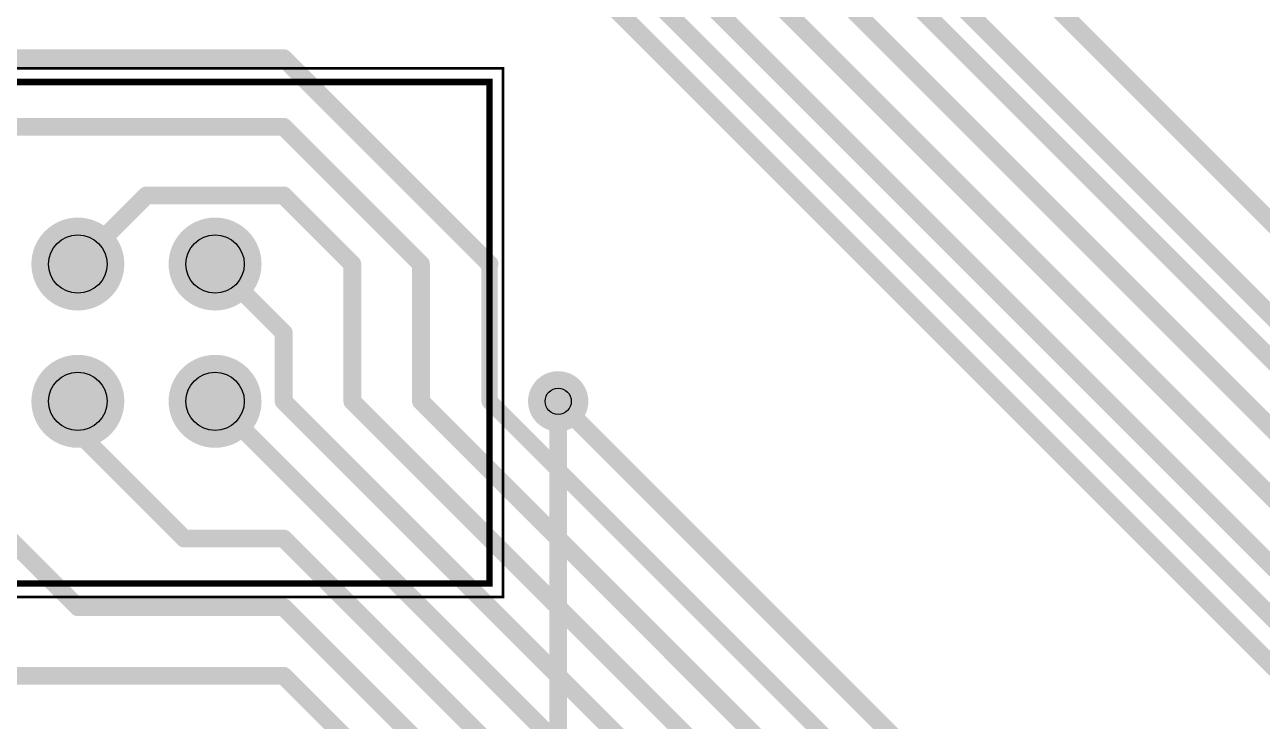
# Model space of a CAD drawing. Extents: x -0.1 to 82.8, y -0.1 to 80.9.
# Drawn here: x 13.09 to 36, y 49.09 to 61.98 of the extents above; entities that cross this region are included whole.
import ezdxf

# ---------------------------------------------------------------- set-up
doc = ezdxf.new("R2010")
doc.units = 0
for name, color, linetype in [('Furação_Inferior', 12, 'CONTINUOUS'), ('Furação_Superior', 11, 'CONTINUOUS'), ('Inferior', 10, 'CONTINUOUS'), ('Montagem_Superior', 2, 'CONTINUOUS'), ('Máscara_Inferior', 15, 'CONTINUOUS'), ('Máscara_Superior', 6, 'CONTINUOUS'), ('Serigrafia_Superior', 3, 'CONTINUOUS'), ('Superior', 9, 'CONTINUOUS'), ('Top_Comp_Outline', 4, 'CONTINUOUS'), ('Top_Courtyard', 5, 'CONTINUOUS')]:
    doc.layers.add(name, color=color, linetype=linetype)

msp = doc.modelspace()

# ---------------------------------------------------------------- linework, layer by layer
at = {"layer": 'Furação_Inferior'}
for centre, radius in [((14.0767, 57.5467), 0.54), ((16.6167, 57.5467), 0.54), ((14.0767, 55.0067), 0.54), ((16.6167, 55.0067), 0.54), ((22.9667, 55.0067), 0.2428)]:
    msp.add_circle(centre, radius, dxfattribs=at)
at = {"layer": 'Furação_Superior'}
for centre, radius in [((14.0767, 57.5467), 0.54), ((16.6167, 57.5467), 0.54), ((14.0767, 55.0067), 0.54), ((16.6167, 55.0067), 0.54), ((22.9667, 55.0067), 0.2428)]:
    msp.add_circle(centre, radius, dxfattribs=at)
at = {"layer": 'Inferior', "linetype": 'CONTINUOUS'}
for points, const_width in [([(13.6717, 57.5467, 1), (14.4817, 57.5467, 1), (13.6717, 57.5467, 1)], 0.81), ([(16.2117, 57.5467, 1), (17.0217, 57.5467, 1), (16.2117, 57.5467, 1)], 0.81), ([(13.6717, 55.0067, 1), (14.4817, 55.0067, 1), (13.6717, 55.0067, 1)], 0.81), ([(16.2117, 55.0067, 1), (17.0217, 55.0067, 1), (16.2117, 55.0067, 1)], 0.81), ([(22.7127, 55.0067, 1), (23.2207, 55.0067, 1), (22.7127, 55.0067, 1)], 0.508), ([(22.8842, 55.0067, 1), (23.0492, 55.0067, 1), (22.8842, 55.0067, 1)], 0.165)]:
    msp.add_lwpolyline(points, format="xyb", dxfattribs=dict(at, const_width=const_width))
at = {"layer": 'Inferior', "linetype": 'CONTINUOUS', "const_width": 0.33}
msp.add_lwpolyline([(22.9667, 55.0067), (22.9667, 13.0967)], dxfattribs=at)
at = {"layer": 'Montagem_Superior', "linetype": 'CONTINUOUS', "const_width": 0.12}
msp.add_lwpolyline([(2.3767, 51.6367), (1.3767, 52.6367), (1.3767, 60.9167), (21.6967, 60.9167), (21.6967, 51.6367), (2.3767, 51.6367)], dxfattribs=at)
at = {"layer": 'Máscara_Inferior', "linetype": 'CONTINUOUS'}
for points, const_width in [([(13.6467, 57.5467, 1), (14.5067, 57.5467, 1), (13.6467, 57.5467, 1)], 0.86), ([(16.1867, 57.5467, 1), (17.0467, 57.5467, 1), (16.1867, 57.5467, 1)], 0.86), ([(13.6467, 55.0067, 1), (14.5067, 55.0067, 1), (13.6467, 55.0067, 1)], 0.86), ([(16.1867, 55.0067, 1), (17.0467, 55.0067, 1), (16.1867, 55.0067, 1)], 0.86), ([(22.6877, 55.0067, 1), (23.2457, 55.0067, 1), (22.6877, 55.0067, 1)], 0.558)]:
    msp.add_lwpolyline(points, format="xyb", dxfattribs=dict(at, const_width=const_width))
at = {"layer": 'Máscara_Superior', "linetype": 'CONTINUOUS'}
for points, const_width in [([(13.6467, 57.5467, 1), (14.5067, 57.5467, 1), (13.6467, 57.5467, 1)], 0.86), ([(16.1867, 57.5467, 1), (17.0467, 57.5467, 1), (16.1867, 57.5467, 1)], 0.86), ([(13.6467, 55.0067, 1), (14.5067, 55.0067, 1), (13.6467, 55.0067, 1)], 0.86), ([(16.1867, 55.0067, 1), (17.0467, 55.0067, 1), (16.1867, 55.0067, 1)], 0.86), ([(22.6877, 55.0067, 1), (23.2457, 55.0067, 1), (22.6877, 55.0067, 1)], 0.558)]:
    msp.add_lwpolyline(points, format="xyb", dxfattribs=dict(at, const_width=const_width))
at = {"layer": 'Serigrafia_Superior', "linetype": 'CONTINUOUS', "const_width": 0.12}
msp.add_lwpolyline([(1.3767, 60.9167), (1.3767, 51.6367), (21.6967, 51.6367), (21.6967, 60.9167), (1.3767, 60.9167)], dxfattribs=at)
at = {"layer": 'Superior', "linetype": 'CONTINUOUS'}
for points, const_width in [([(39.7467, 54.7367), (17.8867, 76.5967)], 0.33), ([(39.2467, 53.5067), (17.8867, 74.8667)], 0.33), ([(38.7467, 53.1967), (17.8867, 74.0567)], 0.33), ([(38.2467, 52.4267), (17.8867, 72.7867)], 0.33), ([(37.7467, 51.6567), (21.6967, 67.7067)], 0.33), ([(21.6967, 66.4367), (37.2467, 50.8867)], 0.33), ([(36.7467, 50.4367), (22.0167, 65.1667)], 0.33), ([(22.3967, 63.8967), (36.2467, 50.0467)], 0.33), ([(17.8867, 61.3567), (11.5367, 61.3567)], 0.33), ([(21.6967, 57.5467), (17.8867, 61.3567)], 0.33), ([(12.8067, 60.0867), (17.8867, 60.0867)], 0.33), ([(17.8867, 60.0867), (20.4267, 57.5467)], 0.33), ([(15.3467, 58.8167), (14.0767, 57.5467)], 0.33), ([(17.8867, 58.8167), (15.3467, 58.8167)], 0.33), ([(19.1567, 57.5467), (17.8867, 58.8167)], 0.33), ([(16.6167, 57.5467), (17.8867, 56.2767)], 0.33), ([(19.1567, 55.0067), (19.1567, 57.5467)], 0.33), ([(20.4267, 57.5467), (20.4267, 55.0067)], 0.33), ([(21.6967, 55.0067), (21.6967, 57.5467)], 0.3), ([(17.8867, 56.2767), (17.8867, 55.0067)], 0.33), ([(14.0767, 54.4367), (14.0767, 55.0067)], 0.33), ([(28.3567, 43.2667), (16.6167, 55.0067)], 0.33), ([(17.8867, 55.0067), (29.1267, 43.7667)], 0.33), ([(29.8967, 44.2667), (19.1567, 55.0067)], 0.33), ([(20.4267, 55.0067), (30.6667, 44.7667)], 0.33), ([(31.4367, 45.2667), (21.6967, 55.0067)], 0.3), ([(22.9667, 55.0067), (32.2067, 45.7667)], 0.33), ([(16.0467, 52.4667), (14.0767, 54.4367)], 0.33), ([(11.5367, 53.7367), (14.0767, 51.1967)], 0.33), ([(17.8867, 52.4667), (16.0467, 52.4667)], 0.33), ([(27.5867, 42.7667), (17.8867, 52.4667)], 0.33), ([(14.0767, 51.1967), (17.8867, 51.1967)], 0.33), ([(17.8867, 51.1967), (26.8167, 42.2667)], 0.33), ([(17.8867, 49.9267), (11.5367, 49.9267)], 0.33), ([(26.0467, 41.7667), (17.8867, 49.9267)], 0.33)]:
    msp.add_lwpolyline(points, dxfattribs=dict(at, const_width=const_width))
for points, const_width in [([(17.8042, 61.3567, 1), (17.9692, 61.3567, 1), (17.8042, 61.3567, 1)], 0.165), ([(17.8042, 61.3567, 1), (17.9692, 61.3567, 1), (17.8042, 61.3567, 1)], 0.165), ([(17.8042, 60.0867, 1), (17.9692, 60.0867, 1), (17.8042, 60.0867, 1)], 0.165), ([(17.8042, 60.0867, 1), (17.9692, 60.0867, 1), (17.8042, 60.0867, 1)], 0.165), ([(15.2642, 58.8167, 1), (15.4292, 58.8167, 1), (15.2642, 58.8167, 1)], 0.165), ([(15.2642, 58.8167, 1), (15.4292, 58.8167, 1), (15.2642, 58.8167, 1)], 0.165), ([(17.8042, 58.8167, 1), (17.9692, 58.8167, 1), (17.8042, 58.8167, 1)], 0.165), ([(17.8042, 58.8167, 1), (17.9692, 58.8167, 1), (17.8042, 58.8167, 1)], 0.165), ([(13.6717, 57.5467, 1), (14.4817, 57.5467, 1), (13.6717, 57.5467, 1)], 0.81), ([(16.2117, 57.5467, 1), (17.0217, 57.5467, 1), (16.2117, 57.5467, 1)], 0.81), ([(13.9942, 57.5467, 1), (14.1592, 57.5467, 1), (13.9942, 57.5467, 1)], 0.165), ([(16.5342, 57.5467, 1), (16.6992, 57.5467, 1), (16.5342, 57.5467, 1)], 0.165), ([(19.0742, 57.5467, 1), (19.2392, 57.5467, 1), (19.0742, 57.5467, 1)], 0.165), ([(19.0742, 57.5467, 1), (19.2392, 57.5467, 1), (19.0742, 57.5467, 1)], 0.165), ([(20.3442, 57.5467, 1), (20.5092, 57.5467, 1), (20.3442, 57.5467, 1)], 0.165), ([(20.3442, 57.5467, 1), (20.5092, 57.5467, 1), (20.3442, 57.5467, 1)], 0.165), ([(21.6142, 57.5467, 1), (21.7792, 57.5467, 1), (21.6142, 57.5467, 1)], 0.165), ([(21.6217, 57.5467, 1), (21.7717, 57.5467, 1), (21.6217, 57.5467, 1)], 0.15), ([(17.8042, 56.2767, 1), (17.9692, 56.2767, 1), (17.8042, 56.2767, 1)], 0.165), ([(17.8042, 56.2767, 1), (17.9692, 56.2767, 1), (17.8042, 56.2767, 1)], 0.165), ([(13.6717, 55.0067, 1), (14.4817, 55.0067, 1), (13.6717, 55.0067, 1)], 0.81), ([(16.2117, 55.0067, 1), (17.0217, 55.0067, 1), (16.2117, 55.0067, 1)], 0.81), ([(22.7127, 55.0067, 1), (23.2207, 55.0067, 1), (22.7127, 55.0067, 1)], 0.508), ([(13.9942, 55.0067, 1), (14.1592, 55.0067, 1), (13.9942, 55.0067, 1)], 0.165), ([(16.5342, 55.0067, 1), (16.6992, 55.0067, 1), (16.5342, 55.0067, 1)], 0.165), ([(17.8042, 55.0067, 1), (17.9692, 55.0067, 1), (17.8042, 55.0067, 1)], 0.165), ([(17.8042, 55.0067, 1), (17.9692, 55.0067, 1), (17.8042, 55.0067, 1)], 0.165), ([(19.0742, 55.0067, 1), (19.2392, 55.0067, 1), (19.0742, 55.0067, 1)], 0.165), ([(19.0742, 55.0067, 1), (19.2392, 55.0067, 1), (19.0742, 55.0067, 1)], 0.165), ([(20.3442, 55.0067, 1), (20.5092, 55.0067, 1), (20.3442, 55.0067, 1)], 0.165), ([(20.3442, 55.0067, 1), (20.5092, 55.0067, 1), (20.3442, 55.0067, 1)], 0.165), ([(21.6217, 55.0067, 1), (21.7717, 55.0067, 1), (21.6217, 55.0067, 1)], 0.15), ([(21.6217, 55.0067, 1), (21.7717, 55.0067, 1), (21.6217, 55.0067, 1)], 0.15), ([(22.8842, 55.0067, 1), (23.0492, 55.0067, 1), (22.8842, 55.0067, 1)], 0.165), ([(13.9942, 54.4367, 1), (14.1592, 54.4367, 1), (13.9942, 54.4367, 1)], 0.165), ([(13.9942, 54.4367, 1), (14.1592, 54.4367, 1), (13.9942, 54.4367, 1)], 0.165), ([(15.9642, 52.4667, 1), (16.1292, 52.4667, 1), (15.9642, 52.4667, 1)], 0.165), ([(15.9642, 52.4667, 1), (16.1292, 52.4667, 1), (15.9642, 52.4667, 1)], 0.165), ([(17.8042, 52.4667, 1), (17.9692, 52.4667, 1), (17.8042, 52.4667, 1)], 0.165), ([(17.8042, 52.4667, 1), (17.9692, 52.4667, 1), (17.8042, 52.4667, 1)], 0.165), ([(13.9942, 51.1967, 1), (14.1592, 51.1967, 1), (13.9942, 51.1967, 1)], 0.165), ([(13.9942, 51.1967, 1), (14.1592, 51.1967, 1), (13.9942, 51.1967, 1)], 0.165), ([(17.8042, 51.1967, 1), (17.9692, 51.1967, 1), (17.8042, 51.1967, 1)], 0.165), ([(17.8042, 51.1967, 1), (17.9692, 51.1967, 1), (17.8042, 51.1967, 1)], 0.165), ([(17.8042, 49.9267, 1), (17.9692, 49.9267, 1), (17.8042, 49.9267, 1)], 0.165), ([(17.8042, 49.9267, 1), (17.9692, 49.9267, 1), (17.8042, 49.9267, 1)], 0.165)]:
    msp.add_lwpolyline(points, format="xyb", dxfattribs=dict(at, const_width=const_width))
at = {"layer": 'Top_Comp_Outline', "linetype": 'CONTINUOUS', "const_width": 0.05}
msp.add_lwpolyline([(1.3767, 60.9122), (1.3767, 51.6412), (21.6967, 51.6412), (21.6967, 60.9122), (1.3767, 60.9122)], dxfattribs=at)
at = {"layer": 'Top_Courtyard', "linetype": 'CONTINUOUS', "const_width": 0.05}
msp.add_lwpolyline([(1.1267, 61.1667), (1.1267, 51.3867), (21.9467, 51.3867), (21.9467, 61.1667), (1.1267, 61.1667)], dxfattribs=at)

doc.saveas('drawing.dxf')
